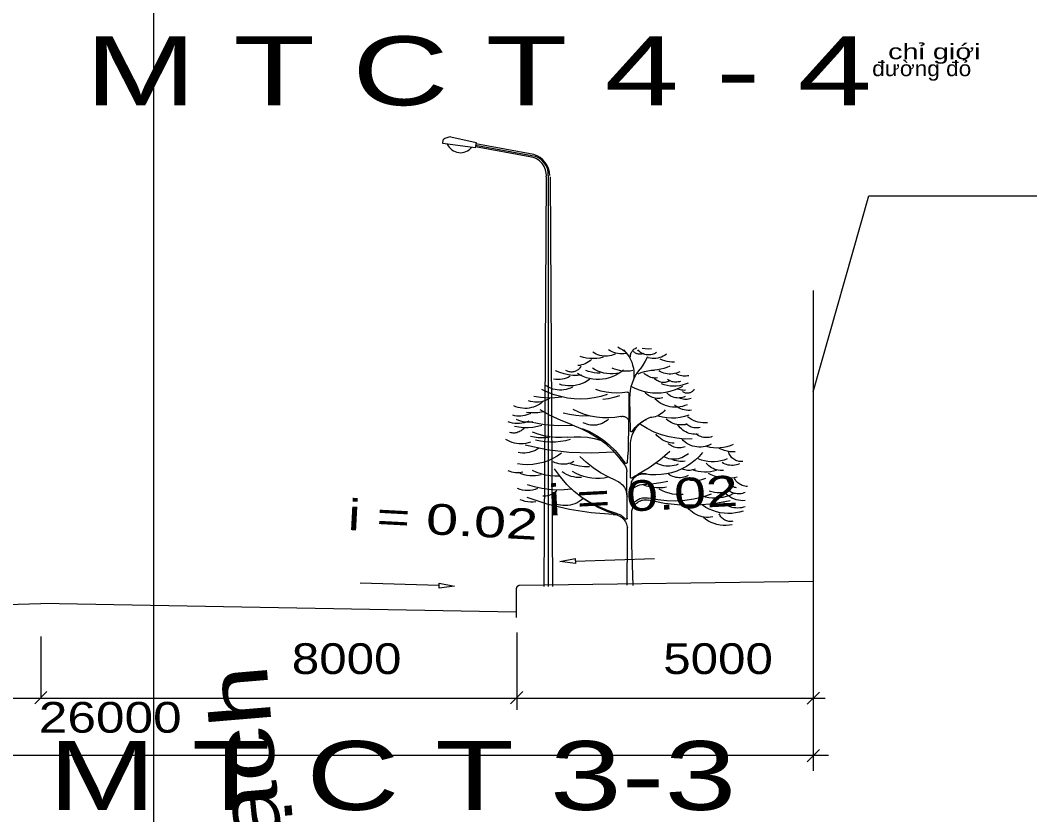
# Model space of a CAD drawing. Header units: metres. Extents: x 532950 to 537618, y 1849954 to 1853119.
# Drawn here: x 536117.5 to 536389.3, y 1851935.7 to 1852149.5 of the extents above; entities that cross this region are included whole.
import ezdxf

# ---------------------------------------------------------------- set-up
doc = ezdxf.new("R2010")
doc.units = ezdxf.units.M
doc.header["$LTSCALE"] = 3.1
for name, color, linetype, lineweight in [('1', 7, 'Continuous', 13), ('16', 7, 'Continuous', 13), ('2', 7, 'Continuous', 13), ('57', 7, 'Continuous', 13)]:
    doc.layers.add(name, color=color, linetype=linetype, lineweight=lineweight)

msp = doc.modelspace()

# ---------------------------------------------------------------- linework, layer by layer
at = {"layer": '1'}
for p, q in [((536281.79, 1852039.04), (536281.66, 1852047.72)), ((536281.78, 1852026.57), (536281.78, 1852035)), ((536280.95, 1852015.52), (536280.82, 1852027.99)), ((536282.05, 1852019.78), (536281.95, 1852024.11))]:
    msp.add_line(p, q, dxfattribs=at)
for points in [[(536280.59, 1852059.84), (536280.05, 1852059.75), (536279.51, 1852059.71), (536278.96, 1852059.72), (536278.42, 1852059.78), (536277.88, 1852059.89), (536277.35, 1852060.04), (536276.84, 1852060.24), (536276.35, 1852060.49), (536275.89, 1852060.78)], [(536278.36, 1852061.6), (536279.03, 1852061.19), (536279.7, 1852060.75), (536280.36, 1852060.31)], [(536279.89, 1852060.78), (536280.45, 1852060.2), (536280.97, 1852059.57), (536281.42, 1852058.9), (536281.81, 1852058.19), (536282.13, 1852057.44), (536282.39, 1852056.67), (536282.58, 1852055.88), (536282.69, 1852055.08), (536282.73, 1852054.27), (536282.7, 1852053.46), (536282.59, 1852052.66)], [(536281.77, 1852058.78), (536281.77, 1852059), (536281.78, 1852059.23), (536281.82, 1852059.45), (536281.87, 1852059.67), (536281.94, 1852059.88), (536282.04, 1852060.09), (536282.15, 1852060.28), (536282.27, 1852060.47), (536282.42, 1852060.64), (536282.57, 1852060.8), (536282.74, 1852060.95), (536282.93, 1852061.08), (536283.12, 1852061.19), (536283.32, 1852061.29), (536283.54, 1852061.37)], [(536288.83, 1852060.07), (536288.55, 1852059.9), (536288.26, 1852059.75), (536287.95, 1852059.63), (536287.63, 1852059.53), (536287.31, 1852059.46), (536286.99, 1852059.42), (536286.66, 1852059.41), (536286.33, 1852059.43), (536286, 1852059.47), (536285.68, 1852059.55), (536285.37, 1852059.65), (536285.06, 1852059.78), (536284.77, 1852059.93), (536284.49, 1852060.11), (536284.23, 1852060.31), (536283.99, 1852060.54), (536283.77, 1852060.78)], [(536287.42, 1852061.02), (536286.59, 1852060.98), (536285.77, 1852061.02), (536284.95, 1852061.13)], [(536271.3, 1852058.19), (536270.92, 1852057.86), (536270.51, 1852057.55), (536270.07, 1852057.29), (536269.62, 1852057.06), (536269.15, 1852056.87), (536268.66, 1852056.72), (536268.16, 1852056.61), (536267.66, 1852056.54)], [(536274.48, 1852058.78), (536273.59, 1852058.59), (536272.7, 1852058.47), (536271.8, 1852058.43), (536270.89, 1852058.47), (536270, 1852058.58), (536269.11, 1852058.76), (536268.24, 1852059.01)], [(536277.65, 1852059.6), (536277.17, 1852059.41), (536276.66, 1852059.25), (536276.15, 1852059.14), (536275.63, 1852059.08), (536275.1, 1852059.06), (536274.58, 1852059.09), (536274.05, 1852059.16), (536273.54, 1852059.28), (536273.04, 1852059.45), (536272.56, 1852059.65), (536272.09, 1852059.9), (536271.65, 1852060.19)], [(536285.42, 1852059.84), (536285.22, 1852059.75), (536285.01, 1852059.68), (536284.8, 1852059.63), (536284.59, 1852059.6), (536284.37, 1852059.59), (536284.16, 1852059.6), (536283.94, 1852059.63), (536283.73, 1852059.68), (536283.53, 1852059.74), (536283.33, 1852059.82), (536283.14, 1852059.93), (536282.96, 1852060.04), (536282.79, 1852060.18), (536282.63, 1852060.33), (536282.49, 1852060.49), (536282.36, 1852060.66)], [(536286.36, 1852058.9), (536285.79, 1852057.74), (536285.13, 1852056.64), (536284.37, 1852055.6)], [(536291.53, 1852059.6), (536291.1, 1852059.32), (536290.64, 1852059.07), (536290.17, 1852058.86), (536289.68, 1852058.7), (536289.17, 1852058.58), (536288.66, 1852058.5), (536288.14, 1852058.48), (536287.62, 1852058.49), (536287.1, 1852058.55), (536286.59, 1852058.66)], [(536293.65, 1852057.48), (536292.98, 1852057.47), (536292.31, 1852057.52), (536291.65, 1852057.63), (536291.01, 1852057.79), (536290.38, 1852058.02), (536289.77, 1852058.31)], [(536268.48, 1852056.42), (536268.36, 1852056.2), (536268.21, 1852055.99), (536268.05, 1852055.8), (536267.88, 1852055.61), (536267.69, 1852055.45), (536267.48, 1852055.3), (536267.26, 1852055.17), (536267.04, 1852055.06), (536266.8, 1852054.97), (536266.56, 1852054.9), (536266.31, 1852054.85), (536266.06, 1852054.82), (536265.8, 1852054.82), (536265.55, 1852054.84), (536265.3, 1852054.88), (536265.05, 1852054.94), (536264.81, 1852055.02), (536264.58, 1852055.12), (536264.36, 1852055.25)], [(536279.89, 1852055.36), (536279.2, 1852054.81), (536278.46, 1852054.31), (536277.69, 1852053.88), (536276.88, 1852053.52), (536276.04, 1852053.23), (536275.19, 1852053.01), (536274.31, 1852052.87), (536273.43, 1852052.8), (536272.54, 1852052.81), (536271.66, 1852052.9), (536270.79, 1852053.06), (536269.94, 1852053.29), (536269.1, 1852053.6), (536268.3, 1852053.98), (536267.54, 1852054.42)], [(536278.83, 1852054.54), (536278, 1852054.4), (536277.16, 1852054.32), (536276.31, 1852054.32), (536275.47, 1852054.4), (536274.64, 1852054.55), (536273.83, 1852054.77), (536273.03, 1852055.06), (536272.27, 1852055.41), (536271.54, 1852055.84)], [(536282.44, 1852055.2), (536281.74, 1852055.08), (536281.03, 1852055.02), (536280.31, 1852055.02), (536279.6, 1852055.08), (536278.89, 1852055.2), (536278.2, 1852055.38), (536277.53, 1852055.61), (536276.87, 1852055.9)], [(536281.66, 1852047.72), (536281.69, 1852048.78), (536281.81, 1852049.83), (536282.03, 1852050.88), (536282.33, 1852051.9), (536282.72, 1852052.89), (536283.19, 1852053.84), (536283.74, 1852054.75), (536284.37, 1852055.6)], [(536283.89, 1852054.3), (536284.72, 1852054.66), (536285.58, 1852054.94), (536286.45, 1852055.15), (536287.34, 1852055.3), (536288.24, 1852055.36)], [(536292.36, 1852056.42), (536291.58, 1852056.07), (536290.77, 1852055.79), (536289.94, 1852055.57), (536289.09, 1852055.43), (536288.24, 1852055.36)], [(536265.58, 1852053.66), (536265.06, 1852053.39), (536264.53, 1852053.17), (536263.97, 1852053), (536263.41, 1852052.88), (536262.83, 1852052.8), (536262.25, 1852052.78), (536261.67, 1852052.8), (536261.1, 1852052.88)], [(536268.71, 1852053.95), (536267.51, 1852053.87), (536266.3, 1852053.9), (536265.1, 1852054.05), (536263.92, 1852054.3), (536262.77, 1852054.66), (536261.66, 1852055.13)], [(536270.84, 1852052.88), (536270.19, 1852052.43), (536269.51, 1852052.04), (536268.8, 1852051.71), (536268.06, 1852051.45), (536267.3, 1852051.25), (536266.53, 1852051.12), (536265.75, 1852051.06), (536264.96, 1852051.07), (536264.18, 1852051.15), (536263.41, 1852051.3), (536262.66, 1852051.51)], [(536273.65, 1852054.54), (536272.86, 1852054.54), (536272.07, 1852054.61), (536271.28, 1852054.76), (536270.52, 1852054.97), (536269.77, 1852055.25)], [(536289.06, 1852053.25), (536288.7, 1852053.21), (536288.33, 1852053.21), (536287.97, 1852053.24), (536287.61, 1852053.3), (536287.26, 1852053.39), (536286.91, 1852053.51), (536286.58, 1852053.66), (536286.26, 1852053.84), (536285.96, 1852054.05), (536285.68, 1852054.28), (536285.42, 1852054.54)], [(536292.48, 1852052.54), (536292.22, 1852052.39), (536291.96, 1852052.27), (536291.69, 1852052.17), (536291.41, 1852052.09), (536291.12, 1852052.04), (536290.83, 1852052.02), (536290.54, 1852052.02), (536290.25, 1852052.04), (536289.96, 1852052.1), (536289.68, 1852052.18), (536289.41, 1852052.28), (536289.15, 1852052.41), (536288.9, 1852052.55), (536288.66, 1852052.73), (536288.44, 1852052.92), (536288.24, 1852053.13)], [(536295.06, 1852054.89), (536294.62, 1852054.69), (536294.15, 1852054.52), (536293.68, 1852054.4), (536293.19, 1852054.31), (536292.7, 1852054.27), (536292.21, 1852054.27), (536291.72, 1852054.31), (536291.23, 1852054.39), (536290.76, 1852054.52), (536290.29, 1852054.68), (536289.85, 1852054.89), (536289.42, 1852055.13)], [(536295.3, 1852052.3), (536294.98, 1852052.21), (536294.65, 1852052.14), (536294.32, 1852052.1), (536293.98, 1852052.09), (536293.65, 1852052.1), (536293.31, 1852052.15), (536292.99, 1852052.22), (536292.67, 1852052.32), (536292.35, 1852052.45), (536292.06, 1852052.6), (536291.77, 1852052.77)], [(536297.53, 1852053.83), (536297.15, 1852053.76), (536296.76, 1852053.71), (536296.37, 1852053.7), (536295.98, 1852053.72), (536295.59, 1852053.77), (536295.21, 1852053.86), (536294.83, 1852053.98), (536294.47, 1852054.13), (536294.12, 1852054.3)], [(536275.51, 1852048.78), (536273.78, 1852048.25), (536272.01, 1852047.86), (536270.22, 1852047.63), (536268.41, 1852047.54), (536266.6, 1852047.6), (536264.81, 1852047.82), (536263.03, 1852048.19), (536261.3, 1852048.7), (536259.61, 1852049.35), (536257.98, 1852050.15)], [(536266.16, 1852050.73), (536265.62, 1852050.48), (536265.05, 1852050.27), (536264.47, 1852050.12), (536263.88, 1852050.01), (536263.28, 1852049.96), (536262.68, 1852049.95), (536262.08, 1852050), (536261.49, 1852050.1), (536260.9, 1852050.25), (536260.34, 1852050.44), (536259.79, 1852050.69), (536259.26, 1852050.98), (536258.76, 1852051.32)], [(536280.99, 1852049.4), (536279.57, 1852049.2), (536278.13, 1852049.13), (536276.69, 1852049.19), (536275.26, 1852049.38), (536273.86, 1852049.7), (536272.49, 1852050.15)], [(536295.77, 1852050.89), (536294.7, 1852050.35), (536293.59, 1852049.91), (536292.44, 1852049.56), (536291.27, 1852049.31), (536290.08, 1852049.15), (536288.89, 1852049.1), (536287.69, 1852049.15), (536286.5, 1852049.31), (536285.33, 1852049.56), (536284.19, 1852049.91), (536283.08, 1852050.35), (536282.01, 1852050.89)], [(536297.3, 1852051.83), (536296.54, 1852051.52), (536295.76, 1852051.29), (536294.96, 1852051.12), (536294.14, 1852051.02), (536293.33, 1852050.99), (536292.51, 1852051.03), (536291.7, 1852051.15), (536290.9, 1852051.34), (536290.12, 1852051.6)], [(536296.65, 1852049.91), (536296.28, 1852049.89), (536295.9, 1852049.9), (536295.53, 1852049.94), (536295.17, 1852050.01), (536294.81, 1852050.11), (536294.46, 1852050.23)], [(536298.95, 1852050.18), (536298.85, 1852050.03), (536298.74, 1852049.88), (536298.62, 1852049.74), (536298.48, 1852049.61), (536298.34, 1852049.5), (536298.18, 1852049.4), (536298.02, 1852049.31), (536297.85, 1852049.24), (536297.68, 1852049.18), (536297.5, 1852049.14), (536297.31, 1852049.11), (536297.13, 1852049.1), (536296.95, 1852049.11), (536296.76, 1852049.13), (536296.58, 1852049.17), (536296.41, 1852049.23), (536296.24, 1852049.3), (536296.07, 1852049.38), (536295.92, 1852049.48), (536295.77, 1852049.6)], [(536260.01, 1852047.7), (536259.49, 1852047.42), (536258.96, 1852047.18), (536258.4, 1852046.99), (536257.83, 1852046.84), (536257.25, 1852046.75), (536256.66, 1852046.71), (536256.08, 1852046.72), (536255.49, 1852046.79), (536254.92, 1852046.9), (536254.35, 1852047.07)], [(536263.31, 1852048.08), (536261.44, 1852047.86), (536259.55, 1852047.82), (536257.67, 1852047.96), (536255.81, 1852048.27)], [(536278.82, 1852048.39), (536277.36, 1852047.93), (536275.86, 1852047.61), (536274.34, 1852047.42)], [(536280.99, 1852049.4), (536281.02, 1852049.4), (536281.05, 1852049.4), (536281.08, 1852049.4), (536281.11, 1852049.4), (536281.14, 1852049.39), (536281.16, 1852049.38), (536281.19, 1852049.37), (536281.21, 1852049.36), (536281.24, 1852049.34), (536281.26, 1852049.33), (536281.28, 1852049.31), (536281.3, 1852049.29), (536281.32, 1852049.26), (536281.33, 1852049.24), (536281.35, 1852049.22), (536281.36, 1852049.19), (536281.37, 1852049.16), (536281.37, 1852049.13), (536281.38, 1852049.11), (536281.38, 1852049.08)], [(536281.38, 1852049.08), (536281.33, 1852044.49), (536281.26, 1852039.91), (536281.19, 1852035.33)], [(536290.48, 1852047.83), (536290.08, 1852047.74), (536289.68, 1852047.69), (536289.28, 1852047.68), (536288.88, 1852047.7), (536288.48, 1852047.76), (536288.09, 1852047.85), (536287.71, 1852047.97), (536287.34, 1852048.13), (536286.98, 1852048.32), (536286.65, 1852048.54), (536286.33, 1852048.78), (536286.04, 1852049.06), (536285.77, 1852049.36)], [(536297.05, 1852046.02), (536296.43, 1852045.78), (536295.79, 1852045.58), (536295.14, 1852045.44), (536294.48, 1852045.36), (536293.81, 1852045.34), (536293.15, 1852045.37), (536292.48, 1852045.46), (536291.83, 1852045.6), (536291.2, 1852045.8), (536290.58, 1852046.06), (536289.99, 1852046.36), (536289.42, 1852046.71), (536288.89, 1852047.12), (536288.39, 1852047.56)], [(536296.57, 1852048.21), (536296.2, 1852048.07), (536295.83, 1852047.95), (536295.45, 1852047.87), (536295.06, 1852047.83), (536294.68, 1852047.82), (536294.29, 1852047.84), (536293.9, 1852047.9), (536293.52, 1852047.99), (536293.16, 1852048.11), (536292.8, 1852048.27), (536292.46, 1852048.45), (536292.13, 1852048.67), (536291.83, 1852048.91), (536291.55, 1852049.18)], [(536298.12, 1852047.71), (536297.78, 1852047.6), (536297.43, 1852047.51), (536297.07, 1852047.46), (536296.7, 1852047.44), (536296.34, 1852047.45), (536295.98, 1852047.5), (536295.63, 1852047.58), (536295.28, 1852047.69), (536294.95, 1852047.83)], [(536258.31, 1852046.96), (536257.85, 1852046.56), (536257.36, 1852046.2), (536256.84, 1852045.89), (536256.3, 1852045.62), (536255.73, 1852045.4), (536255.15, 1852045.23), (536254.55, 1852045.11), (536253.95, 1852045.04), (536253.34, 1852045.03), (536252.74, 1852045.07), (536252.14, 1852045.16), (536251.55, 1852045.3), (536250.97, 1852045.49), (536250.42, 1852045.73)], [(536266.06, 1852040.6), (536263.1, 1852041.74), (536260.22, 1852043.09), (536257.46, 1852044.66)], [(536279.25, 1852042.87), (536277.61, 1852042.61), (536275.95, 1852042.49), (536274.29, 1852042.51), (536272.64, 1852042.67), (536271.01, 1852042.98), (536269.41, 1852043.42), (536267.86, 1852044), (536266.36, 1852044.71)], [(536291.14, 1852044.65), (536290.84, 1852044.29), (536290.5, 1852043.96), (536290.14, 1852043.66), (536289.75, 1852043.39), (536289.35, 1852043.16), (536288.92, 1852042.96), (536288.48, 1852042.8), (536288.03, 1852042.67), (536287.57, 1852042.59), (536287.1, 1852042.54)], [(536298.24, 1852044.53), (536297.75, 1852044.49), (536297.25, 1852044.49), (536296.76, 1852044.53), (536296.27, 1852044.62), (536295.79, 1852044.74), (536295.33, 1852044.91), (536294.88, 1852045.11), (536294.44, 1852045.35), (536294.04, 1852045.63), (536293.65, 1852045.95)], [(536254.93, 1852043.69), (536254.43, 1852043.46), (536253.91, 1852043.27), (536253.38, 1852043.12), (536252.83, 1852043.02), (536252.29, 1852042.96), (536251.73, 1852042.95), (536251.18, 1852042.98), (536250.64, 1852043.06), (536250.1, 1852043.19)], [(536255.5, 1852041.4), (536254.86, 1852041.32), (536254.22, 1852041.29), (536253.57, 1852041.33), (536252.94, 1852041.42), (536252.31, 1852041.57), (536251.7, 1852041.78), (536251.11, 1852042.04)], [(536258.35, 1852044.08), (536256.86, 1852043.87), (536255.35, 1852043.8), (536253.85, 1852043.89)], [(536270.48, 1852043), (536268.77, 1852042.96), (536267.05, 1852043.08), (536265.36, 1852043.35), (536263.69, 1852043.76)], [(536275.9, 1852042.15), (536275.51, 1852041.81), (536275.09, 1852041.5), (536274.64, 1852041.22), (536274.16, 1852040.99), (536273.67, 1852040.8), (536273.17, 1852040.66), (536272.65, 1852040.56), (536272.13, 1852040.51), (536271.6, 1852040.51), (536271.08, 1852040.55), (536270.56, 1852040.64), (536270.05, 1852040.78), (536269.56, 1852040.96), (536269.09, 1852041.18)], [(536279.25, 1852042.87), (536279.41, 1852042.89), (536279.57, 1852042.9), (536279.73, 1852042.9), (536279.89, 1852042.88), (536280.05, 1852042.85), (536280.21, 1852042.81), (536280.36, 1852042.75), (536280.51, 1852042.68), (536280.64, 1852042.59), (536280.78, 1852042.5), (536280.9, 1852042.39), (536281.01, 1852042.28), (536281.11, 1852042.15), (536281.2, 1852042.01), (536281.28, 1852041.87), (536281.34, 1852041.72)], [(536281.78, 1852035), (536281.81, 1852035.71), (536281.9, 1852036.42), (536282.06, 1852037.12), (536282.28, 1852037.8), (536282.55, 1852038.45), (536282.88, 1852039.09), (536283.27, 1852039.69), (536283.71, 1852040.25), (536284.19, 1852040.77), (536284.72, 1852041.25), (536285.29, 1852041.68), (536285.89, 1852042.06), (536286.53, 1852042.39), (536287.19, 1852042.65)], [(536282.39, 1852038.89), (536282.72, 1852039.42), (536283.09, 1852039.92), (536283.51, 1852040.38), (536283.97, 1852040.81), (536284.47, 1852041.19), (536284.99, 1852041.53), (536285.55, 1852041.82), (536286.13, 1852042.05)], [(536297.54, 1852043.19), (536296.39, 1852042.83), (536295.22, 1852042.58), (536294.03, 1852042.44), (536292.83, 1852042.41), (536291.63, 1852042.48), (536290.45, 1852042.66), (536289.28, 1852042.94)], [(536297.06, 1852040.76), (536296.52, 1852040.65), (536295.97, 1852040.58), (536295.42, 1852040.57), (536294.87, 1852040.6), (536294.32, 1852040.68), (536293.79, 1852040.81), (536293.26, 1852040.99), (536292.76, 1852041.21), (536292.28, 1852041.48), (536291.82, 1852041.79), (536291.39, 1852042.14)], [(536302.58, 1852041.18), (536301.94, 1852041.13), (536301.29, 1852041.15), (536300.65, 1852041.21), (536300.02, 1852041.34), (536299.39, 1852041.51), (536298.79, 1852041.74), (536298.21, 1852042.03), (536297.65, 1852042.36), (536297.13, 1852042.74)], [(536254.42, 1852041.6), (536253.82, 1852041.36), (536253.21, 1852041.18), (536252.59, 1852041.05), (536251.96, 1852040.98), (536251.32, 1852040.95), (536250.69, 1852040.99), (536250.06, 1852041.07), (536249.44, 1852041.21), (536248.83, 1852041.4)], [(536253.08, 1852039.69), (536252.87, 1852039.45), (536252.63, 1852039.23), (536252.37, 1852039.03), (536252.1, 1852038.86), (536251.81, 1852038.71), (536251.51, 1852038.59), (536251.2, 1852038.49), (536250.88, 1852038.43), (536250.56, 1852038.39), (536250.23, 1852038.39), (536249.91, 1852038.41), (536249.59, 1852038.46), (536249.27, 1852038.54)], [(536257.97, 1852040.45), (536256.76, 1852040.13), (536255.53, 1852039.92), (536254.28, 1852039.82), (536253.02, 1852039.84), (536251.77, 1852039.96), (536250.54, 1852040.2)], [(536266.23, 1852040.39), (536262.41, 1852040.33), (536258.61, 1852040.65), (536254.86, 1852041.34)], [(536266.06, 1852040.6), (536268.48, 1852039.65), (536270.8, 1852038.49), (536273, 1852037.11), (536275.07, 1852035.54), (536276.98, 1852033.78), (536278.71, 1852031.85), (536280.27, 1852029.77)], [(536268.79, 1852039.65), (536270.76, 1852038.78), (536272.64, 1852037.74), (536274.42, 1852036.54), (536276.09, 1852035.19), (536277.64, 1852033.7), (536279.05, 1852032.08), (536280.32, 1852030.35)], [(536282.39, 1852038.89), (536282.38, 1852038.86), (536282.36, 1852038.84), (536282.34, 1852038.82), (536282.32, 1852038.8), (536282.3, 1852038.78), (536282.28, 1852038.77), (536282.25, 1852038.75), (536282.22, 1852038.74), (536282.2, 1852038.73), (536282.17, 1852038.73), (536282.14, 1852038.72), (536282.11, 1852038.72), (536282.09, 1852038.72), (536282.06, 1852038.72), (536282.03, 1852038.73), (536282, 1852038.74), (536281.98, 1852038.75), (536281.95, 1852038.76), (536281.93, 1852038.78), (536281.91, 1852038.79), (536281.88, 1852038.81), (536281.87, 1852038.83), (536281.85, 1852038.85), (536281.83, 1852038.88), (536281.82, 1852038.9), (536281.81, 1852038.93), (536281.8, 1852038.95), (536281.79, 1852038.98), (536281.79, 1852039.01), (536281.79, 1852039.04)], [(536298.44, 1852036.8), (536296.34, 1852036.79), (536294.24, 1852036.98), (536292.18, 1852037.36), (536290.16, 1852037.93), (536288.19, 1852038.67), (536286.31, 1852039.59), (536284.51, 1852040.68)], [(536300.05, 1852038.09), (536299.57, 1852038.05), (536299.08, 1852038.06), (536298.59, 1852038.1), (536298.11, 1852038.19), (536297.63, 1852038.31), (536297.17, 1852038.48), (536296.73, 1852038.68), (536296.3, 1852038.92), (536295.9, 1852039.19), (536295.52, 1852039.5), (536295.16, 1852039.84), (536294.84, 1852040.21), (536294.55, 1852040.6)], [(536300.54, 1852039.87), (536300.2, 1852039.81), (536299.86, 1852039.77), (536299.52, 1852039.76), (536299.18, 1852039.78), (536298.84, 1852039.83), (536298.5, 1852039.91), (536298.18, 1852040.01), (536297.86, 1852040.15), (536297.55, 1852040.31), (536297.26, 1852040.49), (536296.99, 1852040.7), (536296.74, 1852040.93)], [(536254.87, 1852035.92), (536254.27, 1852035.73), (536253.66, 1852035.59), (536253.03, 1852035.51), (536252.41, 1852035.47), (536251.78, 1852035.49), (536251.15, 1852035.57), (536250.54, 1852035.69), (536249.94, 1852035.87), (536249.35, 1852036.1), (536248.78, 1852036.37), (536248.25, 1852036.7)], [(536260.13, 1852037.28), (536259.08, 1852037.13), (536258.02, 1852037.08), (536256.96, 1852037.11), (536255.9, 1852037.25), (536254.87, 1852037.48)], [(536264.8, 1852037.28), (536263.21, 1852037.16), (536261.62, 1852037.18), (536260.03, 1852037.34), (536258.47, 1852037.64), (536256.94, 1852038.08), (536255.45, 1852038.65)], [(536265.58, 1852036.7), (536264.27, 1852036.34), (536262.94, 1852036.1), (536261.6, 1852035.96), (536260.24, 1852035.93), (536258.89, 1852036.01), (536257.55, 1852036.2), (536256.23, 1852036.5)], [(536264.8, 1852037.28), (536266.61, 1852037.42), (536268.42, 1852037.42), (536270.22, 1852037.26), (536272.01, 1852036.95), (536273.76, 1852036.5)], [(536293.58, 1852035.66), (536293.01, 1852035.7), (536292.45, 1852035.79), (536291.9, 1852035.92), (536291.36, 1852036.11), (536290.84, 1852036.34), (536290.34, 1852036.61), (536289.87, 1852036.92), (536289.43, 1852037.28), (536289.02, 1852037.67), (536288.64, 1852038.09)], [(536303.54, 1852035.42), (536303.02, 1852035.16), (536302.49, 1852034.96), (536301.94, 1852034.8), (536301.38, 1852034.69), (536300.81, 1852034.63), (536300.24, 1852034.62), (536299.67, 1852034.66), (536299.1, 1852034.75), (536298.55, 1852034.9), (536298.01, 1852035.09), (536297.49, 1852035.33), (536296.99, 1852035.61), (536296.52, 1852035.94), (536296.09, 1852036.31), (536295.68, 1852036.71)], [(536303.78, 1852037.44), (536303.41, 1852037.33), (536303.03, 1852037.24), (536302.65, 1852037.19), (536302.27, 1852037.18), (536301.88, 1852037.19), (536301.5, 1852037.24), (536301.12, 1852037.32), (536300.75, 1852037.43), (536300.39, 1852037.57), (536300.05, 1852037.74), (536299.72, 1852037.94), (536299.41, 1852038.17)], [(536257.2, 1852034.36), (536256.71, 1852034.03), (536256.19, 1852033.74), (536255.65, 1852033.5), (536255.08, 1852033.3), (536254.51, 1852033.16), (536253.92, 1852033.06), (536253.33, 1852033.02), (536252.73, 1852033.02), (536252.14, 1852033.08), (536251.56, 1852033.19)], [(536277.36, 1852033.29), (536271.33, 1852032.96), (536265.3, 1852033.15), (536259.31, 1852033.89), (536253.41, 1852035.14)], [(536281.19, 1852035.33), (536281.14, 1852033.72), (536281.04, 1852032.1), (536280.91, 1852030.5)], [(536296.57, 1852034.69), (536296.21, 1852034.57), (536295.84, 1852034.48), (536295.47, 1852034.43), (536295.09, 1852034.4), (536294.71, 1852034.41), (536294.33, 1852034.45), (536293.95, 1852034.53), (536293.59, 1852034.63), (536293.23, 1852034.76), (536292.89, 1852034.93), (536292.56, 1852035.12), (536292.25, 1852035.34), (536291.96, 1852035.58)], [(536309.45, 1852035.34), (536308.62, 1852034.98), (536307.76, 1852034.71), (536306.87, 1852034.51), (536305.98, 1852034.4), (536305.07, 1852034.37), (536304.17, 1852034.42), (536303.28, 1852034.55), (536302.4, 1852034.77)], [(536310.01, 1852033.31), (536309.27, 1852033.32), (536308.53, 1852033.38), (536307.8, 1852033.52), (536307.09, 1852033.71), (536306.39, 1852033.97), (536305.72, 1852034.28)], [(536263.24, 1852032.99), (536262.09, 1852032.2), (536260.87, 1852031.52), (536259.6, 1852030.95), (536258.28, 1852030.49), (536256.92, 1852030.16), (536255.54, 1852029.95), (536254.15, 1852029.86), (536252.75, 1852029.9), (536251.36, 1852030.07)], [(536277.9, 1852025.64), (536275.76, 1852026.6), (536273.71, 1852027.73), (536271.76, 1852029.02), (536269.92, 1852030.48), (536268.2, 1852032.07)], [(536292.36, 1852033.39), (536289.69, 1852031.09), (536286.82, 1852029.03), (536283.78, 1852027.24)], [(536301.22, 1852033.19), (536300.26, 1852032.1), (536299.21, 1852031.11), (536298.08, 1852030.21), (536296.87, 1852029.42), (536295.6, 1852028.74), (536294.27, 1852028.17), (536292.89, 1852027.72), (536291.48, 1852027.39), (536290.05, 1852027.2), (536288.61, 1852027.12), (536287.16, 1852027.18), (536285.73, 1852027.37)], [(536297.38, 1852032.83), (536296.99, 1852032.51), (536296.57, 1852032.23), (536296.12, 1852031.98), (536295.66, 1852031.77), (536295.18, 1852031.61), (536294.69, 1852031.48), (536294.19, 1852031.4), (536293.68, 1852031.36), (536293.18, 1852031.36), (536292.67, 1852031.41), (536292.17, 1852031.5), (536291.68, 1852031.63), (536291.2, 1852031.8), (536290.74, 1852032.02)], [(536296.49, 1852030.8), (536296.02, 1852030.74), (536295.55, 1852030.73), (536295.08, 1852030.75), (536294.61, 1852030.8), (536294.15, 1852030.9), (536293.69, 1852031.04), (536293.25, 1852031.21)], [(536307.84, 1852031.43), (536307.01, 1852031.13), (536306.15, 1852030.89), (536305.28, 1852030.74), (536304.39, 1852030.66), (536303.5, 1852030.66), (536302.62, 1852030.74), (536301.74, 1852030.89), (536300.89, 1852031.13), (536300.05, 1852031.43)], [(536312.04, 1852030.72), (536311.72, 1852030.7), (536311.4, 1852030.71), (536311.08, 1852030.75), (536310.77, 1852030.82), (536310.46, 1852030.91), (536310.16, 1852031.03), (536309.88, 1852031.18), (536309.61, 1852031.35), (536309.35, 1852031.54), (536309.11, 1852031.76), (536308.9, 1852031.99), (536308.7, 1852032.24), (536308.52, 1852032.51), (536308.37, 1852032.79), (536308.25, 1852033.09), (536308.15, 1852033.39)], [(536252.85, 1852027.85), (536252.35, 1852027.75), (536251.85, 1852027.7), (536251.35, 1852027.69), (536250.85, 1852027.71), (536250.35, 1852027.78), (536249.86, 1852027.89), (536249.38, 1852028.04), (536248.91, 1852028.23)], [(536262.64, 1852026.79), (536261.4, 1852026.79), (536260.16, 1852026.89), (536258.94, 1852027.1), (536257.74, 1852027.41), (536256.57, 1852027.82), (536255.44, 1852028.33)], [(536266.57, 1852030.73), (536266.1, 1852030.5), (536265.61, 1852030.31), (536265.1, 1852030.16), (536264.59, 1852030.06), (536264.06, 1852030.01), (536263.54, 1852030), (536263.01, 1852030.03), (536262.49, 1852030.12), (536261.98, 1852030.25), (536261.49, 1852030.42), (536261.01, 1852030.63)], [(536278.28, 1852016.32), (536275.73, 1852017.16), (536273.27, 1852018.23), (536270.92, 1852019.52), (536268.69, 1852021.01), (536266.6, 1852022.7), (536264.68, 1852024.58), (536262.94, 1852026.62), (536261.39, 1852028.81)], [(536270.8, 1852029.29), (536269.45, 1852029.32), (536268.12, 1852029.48), (536266.8, 1852029.75), (536265.52, 1852030.15)], [(536280.27, 1852029.77), (536280.41, 1852029.54), (536280.53, 1852029.3), (536280.63, 1852029.05), (536280.72, 1852028.8), (536280.77, 1852028.53), (536280.81, 1852028.26), (536280.82, 1852027.99)], [(536280.91, 1852030.5), (536280.9, 1852030.47), (536280.9, 1852030.44), (536280.89, 1852030.41), (536280.88, 1852030.39), (536280.86, 1852030.36), (536280.85, 1852030.34), (536280.83, 1852030.32), (536280.81, 1852030.3), (536280.79, 1852030.28), (536280.77, 1852030.26), (536280.74, 1852030.25), (536280.72, 1852030.23), (536280.69, 1852030.22), (536280.66, 1852030.21), (536280.64, 1852030.21), (536280.61, 1852030.21), (536280.58, 1852030.21), (536280.55, 1852030.21), (536280.52, 1852030.21), (536280.5, 1852030.22), (536280.47, 1852030.23), (536280.44, 1852030.24), (536280.42, 1852030.25), (536280.39, 1852030.27), (536280.37, 1852030.29), (536280.35, 1852030.3), (536280.33, 1852030.33), (536280.32, 1852030.35)], [(536294.63, 1852029.99), (536294.1, 1852029.79), (536293.55, 1852029.64), (536293, 1852029.54), (536292.44, 1852029.48), (536291.87, 1852029.47), (536291.3, 1852029.51), (536290.74, 1852029.59), (536290.19, 1852029.72), (536289.66, 1852029.9), (536289.14, 1852030.13), (536288.64, 1852030.4)], [(536299.27, 1852028.7), (536298.94, 1852028.57), (536298.59, 1852028.46), (536298.24, 1852028.38), (536297.88, 1852028.33), (536297.52, 1852028.31), (536297.16, 1852028.33), (536296.8, 1852028.38), (536296.45, 1852028.46), (536296.1, 1852028.57), (536295.77, 1852028.7)], [(536304.92, 1852028.31), (536304.13, 1852028.1), (536303.33, 1852027.95), (536302.51, 1852027.87), (536301.69, 1852027.86), (536300.87, 1852027.92), (536300.06, 1852028.05), (536299.27, 1852028.25), (536298.49, 1852028.51)], [(536306.87, 1852028.31), (536306.39, 1852028.3), (536305.91, 1852028.32), (536305.44, 1852028.38), (536304.97, 1852028.49), (536304.52, 1852028.63), (536304.08, 1852028.82), (536303.65, 1852029.04), (536303.25, 1852029.3), (536302.87, 1852029.59), (536302.52, 1852029.91), (536302.19, 1852030.26)], [(536311.15, 1852030.07), (536310.74, 1852029.92), (536310.31, 1852029.8), (536309.87, 1852029.72), (536309.43, 1852029.68), (536308.99, 1852029.68), (536308.55, 1852029.72), (536308.11, 1852029.79), (536307.68, 1852029.91), (536307.27, 1852030.06), (536306.86, 1852030.24), (536306.48, 1852030.46)], [(536257.74, 1852027.18), (536256.99, 1852027), (536256.22, 1852026.9), (536255.44, 1852026.87), (536254.67, 1852026.9), (536253.9, 1852027.01), (536253.14, 1852027.19), (536252.41, 1852027.44), (536251.7, 1852027.75)], [(536268.59, 1852026.41), (536267.9, 1852026.41), (536267.21, 1852026.46), (536266.54, 1852026.57), (536265.87, 1852026.74), (536265.22, 1852026.96), (536264.59, 1852027.24), (536263.98, 1852027.57), (536263.41, 1852027.94)], [(536275.79, 1852026.5), (536274.7, 1852026.28), (536273.6, 1852026.16), (536272.49, 1852026.14), (536271.38, 1852026.21), (536270.28, 1852026.39), (536269.21, 1852026.66), (536268.16, 1852027.03), (536267.15, 1852027.49), (536266.19, 1852028.04)], [(536277.9, 1852025.64), (536278.29, 1852025.46), (536278.66, 1852025.25), (536279.01, 1852025.01), (536279.34, 1852024.73), (536279.64, 1852024.43), (536279.91, 1852024.1), (536280.16, 1852023.75), (536280.37, 1852023.38), (536280.54, 1852022.99), (536280.68, 1852022.58), (536280.78, 1852022.17), (536280.85, 1852021.74), (536280.87, 1852021.32)], [(536282.33, 1852026.33), (536282.3, 1852026.32), (536282.28, 1852026.3), (536282.26, 1852026.29), (536282.23, 1852026.27), (536282.21, 1852026.26), (536282.18, 1852026.25), (536282.15, 1852026.25), (536282.13, 1852026.25), (536282.1, 1852026.24), (536282.07, 1852026.25), (536282.04, 1852026.25), (536282.01, 1852026.26), (536281.99, 1852026.27), (536281.96, 1852026.28), (536281.94, 1852026.29), (536281.91, 1852026.3), (536281.89, 1852026.32), (536281.87, 1852026.34), (536281.85, 1852026.36), (536281.84, 1852026.38), (536281.82, 1852026.41), (536281.81, 1852026.43), (536281.8, 1852026.46), (536281.79, 1852026.48), (536281.78, 1852026.51), (536281.78, 1852026.54), (536281.78, 1852026.57)], [(536281.95, 1852024.11), (536281.95, 1852024.39), (536281.98, 1852024.68), (536282.04, 1852024.96), (536282.12, 1852025.23), (536282.22, 1852025.5), (536282.35, 1852025.75), (536282.5, 1852025.99), (536282.67, 1852026.22), (536282.86, 1852026.44), (536283.07, 1852026.63), (536283.29, 1852026.81), (536283.53, 1852026.96), (536283.78, 1852027.1), (536284.04, 1852027.21), (536284.31, 1852027.3), (536284.59, 1852027.36), (536284.87, 1852027.4), (536285.16, 1852027.41), (536285.44, 1852027.4), (536285.73, 1852027.37)], [(536282.33, 1852026.33), (536282.61, 1852026.59), (536282.92, 1852026.81), (536283.25, 1852027.01), (536283.59, 1852027.18), (536283.95, 1852027.32), (536284.31, 1852027.42), (536284.69, 1852027.5), (536285.07, 1852027.54), (536285.45, 1852027.54), (536285.83, 1852027.52), (536286.21, 1852027.46), (536286.58, 1852027.36), (536286.94, 1852027.24)], [(536291.87, 1852025.39), (536290.01, 1852025.02), (536288.12, 1852024.76), (536286.22, 1852024.61)], [(536297.33, 1852026.95), (536296.94, 1852026.76), (536296.54, 1852026.61), (536296.13, 1852026.5), (536295.71, 1852026.42), (536295.28, 1852026.37), (536294.85, 1852026.37), (536294.43, 1852026.4), (536294, 1852026.47), (536293.59, 1852026.57), (536293.18, 1852026.71), (536292.79, 1852026.89), (536292.42, 1852027.1), (536292.07, 1852027.34)], [(536302, 1852026.17), (536301.46, 1852025.96), (536300.9, 1852025.79), (536300.33, 1852025.67), (536299.76, 1852025.59), (536299.18, 1852025.57), (536298.59, 1852025.59), (536298.02, 1852025.67), (536297.45, 1852025.79), (536296.89, 1852025.96), (536296.35, 1852026.17)], [(536310.57, 1852026.56), (536309.7, 1852026.35), (536308.81, 1852026.23), (536307.92, 1852026.18), (536307.02, 1852026.21), (536306.13, 1852026.32), (536305.26, 1852026.51), (536304.4, 1852026.78), (536303.57, 1852027.12), (536302.78, 1852027.53)], [(536310.37, 1852023.64), (536310.1, 1852023.7), (536309.84, 1852023.78), (536309.58, 1852023.89), (536309.33, 1852024.02), (536309.09, 1852024.17), (536308.87, 1852024.34), (536308.67, 1852024.53), (536308.48, 1852024.74), (536308.31, 1852024.96), (536308.16, 1852025.2), (536308.03, 1852025.45), (536307.93, 1852025.71), (536307.84, 1852025.97)], [(536313.3, 1852024.03), (536312.94, 1852024.04), (536312.58, 1852024.1), (536312.23, 1852024.18), (536311.89, 1852024.29), (536311.56, 1852024.44), (536311.25, 1852024.61), (536310.95, 1852024.81), (536310.67, 1852025.04), (536310.41, 1852025.29), (536310.18, 1852025.57), (536309.97, 1852025.86), (536309.79, 1852026.17)], [(536256.78, 1852023.43), (536256.13, 1852023.22), (536255.46, 1852023.07), (536254.78, 1852022.98), (536254.09, 1852022.94), (536253.41, 1852022.98), (536252.73, 1852023.07), (536252.06, 1852023.22), (536251.41, 1852023.43)], [(536265.9, 1852023.33), (536263.92, 1852023.11), (536261.92, 1852023.06), (536259.93, 1852023.17), (536257.95, 1852023.45), (536256, 1852023.89), (536254.09, 1852024.49)], [(536261.97, 1852022.85), (536261.66, 1852022.57), (536261.33, 1852022.32), (536260.99, 1852022.1), (536260.62, 1852021.9), (536260.25, 1852021.74), (536259.86, 1852021.61), (536259.45, 1852021.51), (536259.05, 1852021.44), (536258.63, 1852021.41), (536258.22, 1852021.41)], [(536281.94, 1852023.05), (536282.29, 1852023.36), (536282.66, 1852023.65), (536283.06, 1852023.9), (536283.48, 1852024.11), (536283.91, 1852024.29), (536284.36, 1852024.43), (536284.82, 1852024.54), (536285.29, 1852024.6), (536285.75, 1852024.63), (536286.22, 1852024.61)], [(536291.48, 1852023.83), (536290.59, 1852023.69), (536289.68, 1852023.62), (536288.78, 1852023.63), (536287.87, 1852023.72), (536286.98, 1852023.88), (536286.1, 1852024.11), (536285.25, 1852024.42)], [(536295.96, 1852021.88), (536295.01, 1852021.84), (536294.06, 1852021.87), (536293.11, 1852021.99), (536292.18, 1852022.19), (536291.27, 1852022.46), (536290.39, 1852022.82), (536289.54, 1852023.25)], [(536308.7, 1852022.8), (536308, 1852022.59), (536307.29, 1852022.44), (536306.56, 1852022.35), (536305.83, 1852022.32), (536305.11, 1852022.35), (536304.38, 1852022.44), (536303.67, 1852022.59), (536302.97, 1852022.8)], [(536256.3, 1852019.88), (536255.59, 1852019.82), (536254.87, 1852019.82), (536254.15, 1852019.88), (536253.45, 1852020.01), (536252.75, 1852020.2), (536252.08, 1852020.45)], [(536277.13, 1852016.52), (536271.23, 1852016.91), (536265.38, 1852017.8), (536259.62, 1852019.18), (536254, 1852021.03)], [(536269.07, 1852020.74), (536268.55, 1852020.33), (536268.01, 1852019.97), (536267.43, 1852019.66), (536266.83, 1852019.39), (536266.2, 1852019.18), (536265.57, 1852019.03), (536264.92, 1852018.93), (536264.26, 1852018.89), (536263.6, 1852018.91), (536262.95, 1852018.98), (536262.31, 1852019.11), (536261.68, 1852019.3)], [(536278.29, 1852016.7), (536275.64, 1852017.54), (536273.08, 1852018.6), (536270.62, 1852019.87), (536268.28, 1852021.35)], [(536282.14, 1852016.81), (536282.15, 1852017.12), (536282.19, 1852017.43), (536282.26, 1852017.74), (536282.35, 1852018.03), (536282.47, 1852018.32), (536282.61, 1852018.6), (536282.78, 1852018.86), (536282.96, 1852019.11), (536283.17, 1852019.35), (536283.4, 1852019.56), (536283.65, 1852019.75), (536283.91, 1852019.92), (536284.18, 1852020.07), (536284.47, 1852020.19), (536284.76, 1852020.29), (536285.07, 1852020.36), (536285.38, 1852020.41), (536285.69, 1852020.43), (536286, 1852020.42), (536286.31, 1852020.38), (536286.62, 1852020.32)], [(536282.61, 1852019.57), (536282.86, 1852019.82), (536283.12, 1852020.06), (536283.4, 1852020.27), (536283.7, 1852020.45), (536284.01, 1852020.61), (536284.33, 1852020.74), (536284.67, 1852020.85), (536285.01, 1852020.92), (536285.36, 1852020.97), (536285.71, 1852020.99), (536286.06, 1852020.98), (536286.41, 1852020.94), (536286.75, 1852020.87)], [(536308.63, 1852020.13), (536304.25, 1852019.34), (536299.83, 1852018.97), (536295.39, 1852019.01), (536290.97, 1852019.46), (536286.62, 1852020.32)], [(536303.54, 1852021.94), (536301.23, 1852021.16), (536298.86, 1852020.58), (536296.44, 1852020.21), (536294.01, 1852020.06), (536291.57, 1852020.12), (536289.14, 1852020.39), (536286.75, 1852020.87)], [(536309.37, 1852022.03), (536308.51, 1852021.63), (536307.61, 1852021.31), (536306.69, 1852021.07), (536305.75, 1852020.92), (536304.8, 1852020.86), (536303.85, 1852020.88), (536302.9, 1852020.99), (536301.97, 1852021.18), (536301.06, 1852021.46)], [(536312.71, 1852020.22), (536312.09, 1852020.19), (536311.47, 1852020.23), (536310.86, 1852020.31), (536310.25, 1852020.46), (536309.66, 1852020.65), (536309.1, 1852020.9), (536308.55, 1852021.2), (536308.04, 1852021.55), (536307.55, 1852021.94)], [(536312.71, 1852022.41), (536312.36, 1852022.27), (536312, 1852022.16), (536311.63, 1852022.08), (536311.25, 1852022.04), (536310.87, 1852022.02), (536310.49, 1852022.04), (536310.12, 1852022.09), (536309.75, 1852022.17), (536309.39, 1852022.29), (536309.04, 1852022.43), (536308.7, 1852022.61)], [(536282.61, 1852019.57), (536282.59, 1852019.55), (536282.57, 1852019.53), (536282.55, 1852019.51), (536282.52, 1852019.5), (536282.5, 1852019.49), (536282.47, 1852019.48), (536282.44, 1852019.47), (536282.42, 1852019.46), (536282.39, 1852019.46), (536282.36, 1852019.46), (536282.33, 1852019.46), (536282.3, 1852019.47), (536282.27, 1852019.48), (536282.25, 1852019.49), (536282.22, 1852019.5), (536282.2, 1852019.51), (536282.17, 1852019.53), (536282.15, 1852019.55), (536282.13, 1852019.57), (536282.11, 1852019.59), (536282.1, 1852019.61), (536282.08, 1852019.64), (536282.07, 1852019.66), (536282.06, 1852019.69), (536282.06, 1852019.72), (536282.05, 1852019.75), (536282.05, 1852019.78)], [(536303.95, 1852015.84), (536303.38, 1852015.74), (536302.81, 1852015.69), (536302.23, 1852015.7), (536301.65, 1852015.75), (536301.09, 1852015.85), (536300.53, 1852016), (536299.99, 1852016.2), (536299.46, 1852016.45), (536298.97, 1852016.74), (536298.49, 1852017.07), (536298.05, 1852017.44), (536297.64, 1852017.85), (536297.27, 1852018.29), (536296.94, 1852018.76)], [(536312.13, 1852017.4), (536311.13, 1852017.1), (536310.12, 1852016.9), (536309.08, 1852016.78), (536308.04, 1852016.75), (536307.01, 1852016.8), (536305.98, 1852016.95), (536304.96, 1852017.19), (536303.98, 1852017.51), (536303.02, 1852017.91), (536302.1, 1852018.39), (536301.22, 1852018.96)], [(536312.72, 1852018.57), (536312.22, 1852018.41), (536311.72, 1852018.3), (536311.21, 1852018.24), (536310.69, 1852018.21), (536310.18, 1852018.23), (536309.67, 1852018.3), (536309.16, 1852018.4), (536308.67, 1852018.55), (536308.19, 1852018.74), (536307.73, 1852018.97), (536307.29, 1852019.24), (536306.87, 1852019.54)], [(536277.13, 1852016.52), (536277.47, 1852016.49), (536277.81, 1852016.44), (536278.14, 1852016.36), (536278.46, 1852016.25), (536278.78, 1852016.11), (536279.08, 1852015.95), (536279.36, 1852015.76), (536279.63, 1852015.54), (536279.87, 1852015.31), (536280.1, 1852015.05), (536280.3, 1852014.78), (536280.48, 1852014.49), (536280.64, 1852014.18), (536280.76, 1852013.87), (536280.86, 1852013.54), (536280.93, 1852013.2), (536280.97, 1852012.87)], [(536278.29, 1852016.7), (536278.63, 1852016.58), (536278.96, 1852016.44), (536279.28, 1852016.26), (536279.58, 1852016.06), (536279.87, 1852015.83), (536280.13, 1852015.58), (536280.37, 1852015.31)], [(536280.95, 1852015.52), (536280.94, 1852015.49), (536280.94, 1852015.46), (536280.94, 1852015.43), (536280.93, 1852015.41), (536280.92, 1852015.38), (536280.9, 1852015.35), (536280.89, 1852015.33), (536280.87, 1852015.31), (536280.85, 1852015.29), (536280.83, 1852015.27), (536280.81, 1852015.25), (536280.78, 1852015.23), (536280.76, 1852015.22), (536280.73, 1852015.21), (536280.71, 1852015.2), (536280.68, 1852015.2), (536280.65, 1852015.19), (536280.62, 1852015.19), (536280.59, 1852015.19), (536280.57, 1852015.2), (536280.54, 1852015.2), (536280.51, 1852015.21), (536280.48, 1852015.22), (536280.46, 1852015.24), (536280.44, 1852015.25), (536280.41, 1852015.27), (536280.39, 1852015.29), (536280.37, 1852015.31)], [(536282.52, 1851997.4), (536282.14, 1852008.43), (536282.14, 1852016.81)], [(536309.21, 1852013.69), (536308.39, 1852013.57), (536307.56, 1852013.51), (536306.73, 1852013.53), (536305.91, 1852013.62), (536305.09, 1852013.79), (536304.3, 1852014.03), (536303.53, 1852014.33), (536302.79, 1852014.71), (536302.08, 1852015.14), (536301.42, 1852015.64)], [(536309.4, 1852014.67), (536309.12, 1852014.62), (536308.84, 1852014.6), (536308.56, 1852014.6), (536308.28, 1852014.63), (536308, 1852014.68), (536307.73, 1852014.76), (536307.46, 1852014.86), (536307.21, 1852014.98), (536306.96, 1852015.12), (536306.73, 1852015.29), (536306.51, 1852015.47), (536306.31, 1852015.67), (536306.13, 1852015.88), (536305.97, 1852016.12), (536305.82, 1852016.36), (536305.7, 1852016.62)], [(536280.91, 1851997.5), (536281, 1852009.72), (536280.97, 1852012.87)]]:
    msp.add_lwpolyline(points, dxfattribs=at)
at = {"layer": '16'}
for p, q in [((536153.43, 1851566.46), (536153.43, 1852207.63)), ((536233.4, 1852118.15), (536240.23, 1852116.58)), ((536231.24, 1852116.35), (536231.36, 1852117.3)), ((536231.24, 1852116.35), (536231.36, 1852117.3)), ((536240.02, 1852115.18), (536231.24, 1852116.35)), ((536240.02, 1852115.18), (536231.24, 1852116.35)), ((536240.23, 1852116.58), (536240.02, 1852115.18)), ((536254.68, 1852112.69), (536240.05, 1852115.38)), ((536254.68, 1852112.69), (536240.05, 1852115.38)), ((536255.23, 1852113.03), (536240.12, 1852115.81)), ((536255.23, 1852113.03), (536240.12, 1852115.81)), ((536255.77, 1852113.37), (536240.18, 1852116.24)), ((536255.77, 1852113.37), (536240.18, 1852116.24)), ((536259.12, 1852107.33), (536258.48, 1851997.11)), ((536259.67, 1852107.7), (536259.67, 1851997.13)), ((536260.21, 1852107.33), (536260.82, 1851997.14)), ((536266.95, 1852003.96), (536288.24, 1852004.61)), ((536331.02, 1851998.58), (536331.02, 1851947.49)), ((536230.27, 1851997.33), (536208.99, 1851997.97)), ((536251.17, 1851984.71), (536251.17, 1851963.91)), ((536123.06, 1851983.69), (536123.06, 1851967.03)), ((536251.17, 1851983.7), (536251.17, 1851967.04)), ((536251.17, 1851983.37), (536251.17, 1851963.91)), ((536121.43, 1851965.54), (536124.7, 1851968.82)), ((536249.53, 1851965.55), (536252.81, 1851968.83)), ((536329.38, 1851965.4), (536332.66, 1851968.68)), ((535911.06, 1851967.04), (536334.26, 1851967.04)), ((536329.38, 1851949.95), (536332.66, 1851953.22)), ((536335.09, 1851951.59), (535911.06, 1851951.59))]:
    msp.add_line(p, q, dxfattribs=at)
for points in [[(536233.4, 1852118.15), (536240.23, 1852116.58), (536240.02, 1852115.18)], [(536331.02, 1852049.49), (536345.94, 1852102.26), (536405.07, 1852102.26)]]:
    msp.add_lwpolyline(points, dxfattribs=at)
for points in [[(536266.97, 1852003.27), (536262.77, 1852003.84), (536266.93, 1852004.66)], [(536230.29, 1851998.02), (536234.45, 1851997.2), (536230.25, 1851996.63)]]:
    msp.add_lwpolyline(points, close=True, dxfattribs=at)
for centre, radius, start, end in [((536233.87, 1852114.17), 4.01, 96.6485, 128.7356), ((536236.06, 1852117.75), 3.9, 203.7015, 321.1194), ((536254.27, 1852107.83), 4.88, 354.1077, 85.1228), ((536254.65, 1852108.03), 5.03, 356.2112, 83.3501), ((536253.92, 1852107.45), 6.2, 2.1434, 72.5916)]:
    msp.add_arc(centre, radius, start, end, dxfattribs=at)
at = {"layer": '2'}
msp.add_line((536331.02, 1852076.77), (536331.02, 1851998.63), dxfattribs=at)
at = {"layer": '57'}
msp.add_line((536251.06, 1851990.22), (536123.06, 1851992.51), dxfattribs=at)
for points in [[(536251.16, 1851988.78), (536251.16, 1851996.62), (536251.16, 1851996.64), (536251.17, 1851996.67), (536251.17, 1851996.69), (536251.17, 1851996.71), (536251.17, 1851996.73), (536251.17, 1851996.75), (536251.18, 1851996.77), (536251.18, 1851996.8), (536251.19, 1851996.82), (536251.19, 1851996.84), (536251.2, 1851996.86), (536251.21, 1851996.88), (536251.21, 1851996.9), (536251.22, 1851996.92), (536251.23, 1851996.94), (536251.24, 1851996.96), (536251.25, 1851996.98), (536251.26, 1851997), (536251.27, 1851997.02), (536251.28, 1851997.04), (536251.29, 1851997.06), (536251.3, 1851997.08), (536251.31, 1851997.09), (536251.33, 1851997.11), (536251.34, 1851997.13), (536251.35, 1851997.15), (536251.37, 1851997.16), (536251.38, 1851997.18), (536251.4, 1851997.19), (536251.41, 1851997.21), (536251.43, 1851997.22), (536251.44, 1851997.24), (536251.46, 1851997.25), (536251.48, 1851997.27), (536251.5, 1851997.28), (536251.51, 1851997.29), (536251.53, 1851997.3), (536251.55, 1851997.32), (536251.57, 1851997.33), (536251.59, 1851997.34), (536251.61, 1851997.35), (536251.63, 1851997.36), (536251.65, 1851997.37), (536251.67, 1851997.38), (536251.69, 1851997.38), (536251.71, 1851997.39), (536251.73, 1851997.4), (536251.75, 1851997.4), (536251.77, 1851997.41), (536251.79, 1851997.42), (536251.81, 1851997.42), (536251.83, 1851997.43), (536251.85, 1851997.43), (536251.88, 1851997.43), (536251.9, 1851997.43), (536251.92, 1851997.44), (536251.94, 1851997.44), (536251.96, 1851997.44), (536331.02, 1851998.58)], [(536251.16, 1851995.31), (536251.16, 1851996.62), (536251.17, 1851996.67), (536251.17, 1851996.71), (536251.17, 1851996.75), (536251.18, 1851996.8), (536251.19, 1851996.84), (536251.21, 1851996.88), (536251.22, 1851996.92), (536251.24, 1851996.96), (536251.26, 1851997), (536251.28, 1851997.04), (536251.3, 1851997.08), (536251.33, 1851997.11), (536251.35, 1851997.15), (536251.38, 1851997.18), (536251.41, 1851997.21), (536251.44, 1851997.24), (536251.48, 1851997.27), (536251.51, 1851997.29), (536251.55, 1851997.32), (536251.59, 1851997.34), (536251.63, 1851997.36), (536251.67, 1851997.38), (536251.71, 1851997.39), (536251.75, 1851997.4), (536251.79, 1851997.42), (536251.83, 1851997.43), (536251.88, 1851997.43), (536251.92, 1851997.44), (536251.96, 1851997.44), (536331.02, 1851998.58)], [(535995.07, 1851990.22), (535994.96, 1851988.78), (536123.06, 1851992.51)]]:
    msp.add_lwpolyline(points, dxfattribs=at)

# ---------------------------------------------------------------- texts
at = {"layer": '16'}
for s, height, width, p in [('M T C T 4 - 4', 18.55, 1.45, (536134.96, 1852126.61)), ('  chỉ giới', 4.137, 1.4, (536346.87, 1852139)), ('đường đỏ', 4.137, 1.1, (536346.87, 1852134.44)), ('8000', 8.272, 1.2, (536190.62, 1851973.55)), ('5000', 8.272, 1.2, (536290.62, 1851973.55)), ('26000', 8.272, 1.25, (536122.51, 1851957.76)), ('M T C T 3-3', 18.55, 1.4, (536125.07, 1851936.96))]:
    msp.add_text(s, height=height, dxfattribs=dict(at, width=width)).set_placement(p)
at = {"layer": '16', "width": 1.4}
for s, height, rotation, p in [('i = 0.02', 8.272, 3, (536259.78, 1852016.14)), ('i = 0.02', 8.272, 357, (536205.53, 1852012.33)), ('hướng quy hoạch', 16, 94.802, (536203.56, 1851741.16))]:
    msp.add_text(s, height=height, rotation=rotation, dxfattribs=at).set_placement(p)

doc.saveas('drawing.dxf')
